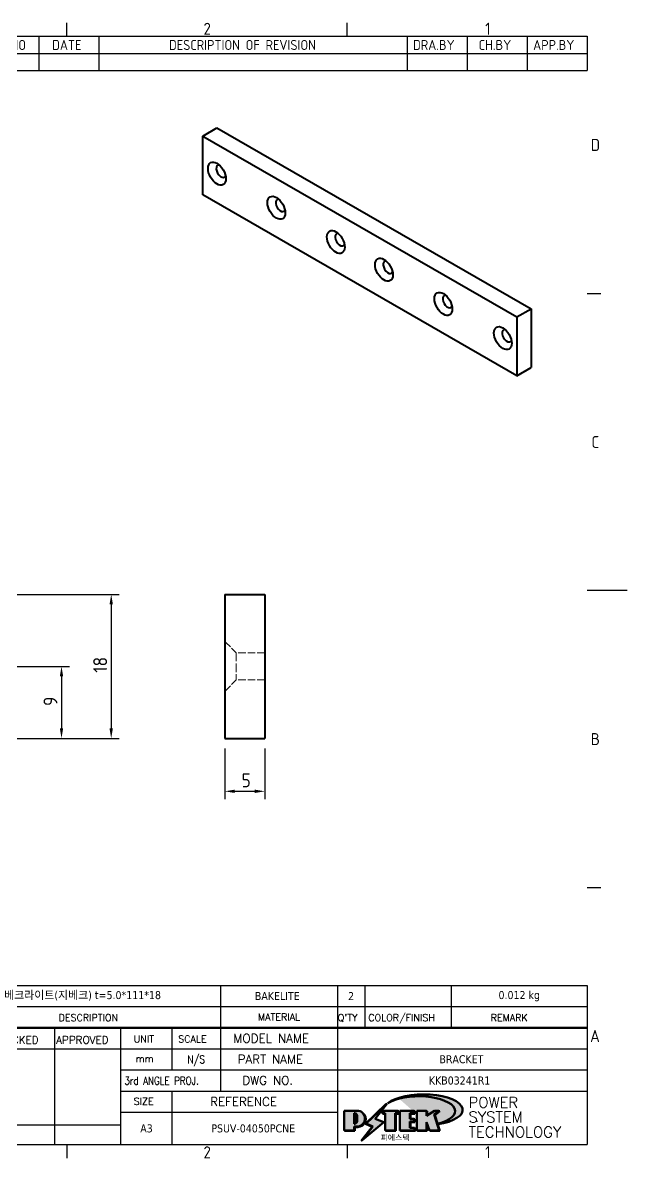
# Model space of a CAD drawing. Header units: millimetres. Extents: x 0 to 210, y 0 to 149.
# Drawn here: x 134.5 to 210, y 3.3 to 145.2 of the extents above; entities that cross this region are included whole.
import ezdxf
from ezdxf.enums import TextEntityAlignment as Align

# ---------------------------------------------------------------- set-up
doc = ezdxf.new("R2010")
doc.units = ezdxf.units.MM
doc.header["$LTSCALE"] = 0.5
doc.linetypes.add('DASHED', pattern=[0.2067, 0.1654, -0.0413])
doc.layers.get('0').update_dxf_attribs({"color": 3, "lineweight": 25})
for name, color, linetype, lineweight in [('가려진 것(ISO)', 2, 'DASHED', 18), ('가시적인 것(ISO)', 3, 'Continuous', 40), ('경계(ISO)', 7, 'Continuous', 25), ('기호(ISO)', 5, 'Continuous', 25), ('제목(ISO)', 5, 'Continuous', 50), ('치수(ISO)', 2, 'Continuous', 25), ('해치(ISO)', 7, 'Continuous', 18)]:
    doc.layers.add(name, color=color, linetype=linetype, lineweight=lineweight)
doc.styles.add('HAN_291', font='')
doc.styles.add('HAN_370', font='', dxfattribs={"width": 2})
doc.styles.add('ISO ProportionalPSTEK', font='isocp.shx')
doc.styles.add('RC_284', font='ROMANC.shx')
doc.styles.add('RC_287', font='ROMANC.shx')
doc.styles.add('RC_292', font='ROMANC.shx')
doc.styles.add('ROMANT_294', font='romant.shx')
doc.styles.add('문자 텍스트_PSTEK_POSCO', font='isocp.shx')
doc.styles.add('치수 텍스트_PSTEK_POSCO', font='isocp.shx')
doc.styles.add('텍스트 스타일198', font='tahoma.ttf')
doc.styles.add('텍스트 스타일333', font='ROMANC.shx', dxfattribs={"width": 0.800000011920929})
doc.styles.get('HAN_291').set_extended_font_data('GulimChe')
doc.styles.get('HAN_370').set_extended_font_data('GulimChe')
doc.dimstyles.new('치수_PSTEK_POSCO', dxfattribs={"dimscale": 0.5, "dimtxt": 3.5, "dimasz": 2.5, "dimexe": 2, "dimexo": 2.5, "dimgap": 1, "dimtad": 1, "dimrnd": 1e-08, "dimdsep": 46, "dimtxsty": '치수 텍스트_PSTEK_POSCO', "dimcen": 0.09, "dimdle": 10, "dimclrd": 7, "dimclre": 7, "dimclrt": 2, "dimadec": 1, "dimazin": 2, "dimtfac": 1, "dimtmove": 0, "dimatfit": 3, "dimfxl": 0, "dimtolj": 1, "dimlwd": -1, "dimlwe": -1, "dimarcsym": 0})

# ---------------------------------------------------------------- blocks, each defined once
blk = doc.blocks.new('경계 Default Border')
at = {"layer": '경계(ISO)'}
for p, q in [((280, 287.0000076293945), (280, 290.4000091552734)), ((350, 287.0000076293945), (350, 290.4000091552734)), ((410, 222.7499961853027), (413.4000015258789, 222.7499961853027)), ((410, 74.25000190734863), (413.4000015258789, 74.25000190734863)), ((280, 10), (280, 6.599999666213989)), ((350, 10), (350, 6.599999666213989))]:
    blk.add_line(p, q, dxfattribs=at)
at = {"layer": '경계(ISO)', "flags": 128}
blk.add_lwpolyline([(420, 148.5000038146973), (410, 148.5000038146973)], dxfattribs=at)
at = {"layer": '경계(ISO)', "color": 2, "char_height": 3.00000011920929, "attachment_point": 7, "style": '문자 텍스트_PSTEK_POSCO'}
for s, insert in [('2', (314.127739416884, 287.3713945155963)), ('1', (384.4860661041481, 287.4)), ('D', (410.878270202895, 258.3463944559917)), ('C', (411.0445395201643, 184.0963944559917)), ('B', (410.878270202895, 109.8463944559917)), ('A', (410.7144008173592, 35.61784856929444)), ('2', (314.127739416884, 6.57139439638704)), ('1', (384.4860661041481, 6.59999988079071))]:
    blk.add_mtext(s, dxfattribs=dict(at, insert=insert))
blk = doc.blocks.new('제목 블록 PSTEK')
h = blk.add_hatch(color=1)
edge = h.paths.add_edge_path(flags=0)
edge.add_line((314.2242174273352, 19.60711530335299), (314.2242174273352, 17.00126995915134))
edge.add_line((314.2242174273352, 17.00126995915134), (314.3485873187598, 17.00126995915134))
edge.add_arc((314.3485873187598, 17.6527312952023), 0.6514613360509371, 270, 360)
edge.add_line((315.0000486548106, 17.6527312952023), (315.0000486548106, 18.95565396730211))
edge.add_arc((314.3485873187598, 18.95565396730212), 0.6514613360508712, 0, 90)
edge.add_line((314.3485873187598, 19.60711530335299), (314.2242174273352, 19.60711530335299))
edge = h.paths.add_edge_path()
edge.add_arc((314.9847713324306, 18.28938669179658), 1.969189947606664, 269.9999999999959, 450)
edge.add_line((314.9847713324306, 20.25857663940318), (311.7664314776902, 20.25857663940324))
edge.add_line((311.7664314776902, 20.25857663940324), (311.7664314776902, 15.3430047401139))
edge.add_line((311.7664314776902, 15.3430047401139), (314.2242174273352, 15.3430047401139))
edge.add_line((314.2242174273352, 15.3430047401139), (314.2242174273352, 16.32019674418991))
edge.add_line((314.2242174273352, 16.32019674418991), (314.9847713324307, 16.32019674418991))
for color, points in [(252, [(317.2195697678507, 17.0593801673321), (322.0326348870767, 21.62682475217465), (322.2781991042243, 21.94392121864296), (317.0471853425802, 16.97985676345368), (318.7512090904202, 16.1899260703855), (316.0018030350395, 12.71868385740789), (316.3356552234328, 13.00206718743325), (318.9235935156908, 16.2694494742633)]), (5, [(321.6183518841322, 17.4193704504104), (319.5281351041078, 18.24969419629727), (322.4505835294948, 22.02344462252142), (317.2195697678507, 17.0593801673321), (318.9235935156908, 16.2694494742633), (316.1741874603099, 12.79820726128571)]), (1, [(324.4839107253602, 19.60711530335299), (325.2419748254881, 19.60711530335299), (325.2419748254881, 20.25857663940324), (321.2266040451076, 20.25857663940324), (321.2266040451076, 19.60711530335299), (321.9846681452406, 19.60711530335299), (321.9846681452406, 15.3430047401139), (324.4839107253602, 15.3430047401139)]), (252, [(324.6615819988275, 19.45905590879572), (325.4196460989604, 19.45905590879572), (325.4196460989604, 20.11051724484596), (325.2419748254881, 20.11051724484596), (325.2419748254881, 19.60711530335299), (324.4839107253602, 19.60711530335299), (324.4839107253602, 15.3430047401139), (322.1623394187076, 15.3430047401139), (322.1623394187076, 15.19494534555726), (324.6615819988275, 15.19494534555726)]), (1, [(329.2277337269622, 20.25857663940324), (325.65654113025, 20.25857663940324), (325.65654113025, 15.3430047401139), (329.3580259941756, 15.3430047401139), (329.3580259941756, 15.9944660761648), (328.1137701654877, 15.9944660761648), (328.1137701654877, 17.56360607323003), (329.2277337269622, 17.56360607323003), (329.2277337269622, 18.25543873810179), (328.1137701654877, 18.25543873810179), (328.1137701654877, 19.60711530335299), (329.2277337269622, 19.60711530335299)]), (252, [(328.2914414389548, 19.45905590879572), (329.4054050004294, 19.45905590879572), (329.4054050004294, 20.11051724484596), (329.2277337269622, 20.11051724484596), (329.2277337269622, 19.60711530335299), (328.1137701654877, 19.60711530335299), (328.1137701654877, 18.25543873810179), (328.2914414389548, 18.25543873810179)]), (1, [(332.3312149849806, 20.25857663940324), (329.8592894925411, 20.25857663940324), (329.8592894925411, 15.3430047401139), (332.3312149849806, 15.3430047401139), (332.3312149849806, 17.4318630164523), (333.0701931098801, 15.3430047401139), (335.4855464857051, 15.3430047401139), (334.2514536401189, 19.30614745124769), (335.4379594596742, 20.25857663940324), (334.3071782107978, 20.25857663940324), (332.3312149849806, 18.99741471888304)]), (252, [(332.5088862584528, 20.1105172448466), (332.3312149849806, 20.1105172448466), (332.3312149849806, 18.99741471888368), (332.5088862584528, 19.11081371413894)]), (252, [(335.6156307331414, 20.11051724484596), (335.2535118015555, 20.11051724484596), (334.2514536401189, 19.30614745124769), (335.4855464857051, 15.3430047401139), (333.1954852176545, 15.3430047401139), (333.2478643833523, 15.19494534555726), (335.6632177591723, 15.19494534555726), (334.4291249135862, 19.15808805669106)]), (252, [(321.9846681452406, 19.60711530335299), (321.4042753185749, 19.60711530335299), (321.4042753185749, 19.45905590879572), (321.9846681452406, 19.45905590879572)]), (252, [(328.2914414389548, 17.41554667867274), (329.4054050004294, 17.41554667867274), (329.4054050004294, 18.10737934354514), (329.2277337269622, 18.10737934354514), (329.2277337269622, 17.56360607323003), (328.1137701654877, 17.56360607323003), (328.1137701654877, 15.9944660761648), (328.2914414389548, 15.9944660761648)]), (252, [(332.5088862584528, 16.92964231796647), (332.3312149849806, 17.43186301645164), (332.3312149849806, 15.3430047401139), (330.0369607660135, 15.3430047401139), (330.0369607660135, 15.19494534555726), (332.5088862584528, 15.19494534555726)]), (252, [(329.5356972676428, 15.8464066816075), (329.3580259941756, 15.8464066816075), (329.3580259941756, 15.3430047401139), (325.8342124037171, 15.3430047401139), (325.8342124037171, 15.19494534555726), (329.5356972676428, 15.19494534555726)])]:
    blk.add_hatch(color=color).paths.add_polyline_path(points)
h = blk.add_hatch(color=252)
edge = h.paths.add_edge_path()
edge.add_arc((314.9847713324309, 18.28938669179657), 1.969189947606666, 270, 406.8278729790604)
edge.add_arc((315.1624426058984, 18.1413272972396), 1.969189947606962, -90, 53.560984836317004, ccw=False)
edge.add_line((315.1624426058984, 16.17213734963263), (314.4018887008024, 16.17213734963263))
edge.add_line((314.4018887008024, 16.17213734963263), (314.4018887008024, 15.19494534555726))
edge.add_line((314.4018887008024, 15.19494534555726), (311.9441027511573, 15.19494534555726))
edge.add_line((311.9441027511573, 15.19494534555726), (311.9441027511573, 15.3430047401139))
edge.add_line((311.9441027511573, 15.3430047401139), (314.2242174273352, 15.3430047401139))
edge.add_line((314.2242174273352, 15.3430047401139), (314.2242174273352, 16.32019674418991))
edge.add_line((314.2242174273352, 16.32019674418991), (314.9847713324309, 16.32019674418991))
h = blk.add_hatch(color=252)
edge = h.paths.add_edge_path()
edge.add_line((314.4018887008024, 19.45905590879572), (314.5262585922315, 19.45905590879572))
edge.add_arc((314.5262585922314, 18.80759457274939), 0.6514613360463194, 60.4189348879147, 90.00000000000318, ccw=False)
edge.add_arc((314.3485873187602, 18.95565396730057), 0.6514613360524251, 39.96992292766206, 90.00000000009999)
edge.add_line((314.3485873187591, 19.60711530335307), (314.2242174273352, 19.60711530335298))
edge.add_line((314.2242174273352, 19.60711530335299), (314.2242174273352, 17.00126995915134))
edge.add_line((314.2242174273352, 17.00126995915134), (314.3485873187591, 17.00126995915134))
edge.add_arc((314.3485873187568, 17.652731295233), 0.6514613360816299, 270.0000000002, 274.6930825552478)
edge.add_line((314.4018887008024, 17.0034541317032), (314.4018887008024, 19.45905590879572))
at = {"layer": '해치(ISO)'}
h = blk.add_hatch(color=140, dxfattribs=at)
edge = h.paths.add_edge_path()
edge.add_ellipse((330.3660919371412, 20.15576403068321), major_axis=(9.100907360794343, 0), ratio=0.4069904968023172, start_angle=301.3098473703837, end_angle=507.7436900681698)
edge.add_ellipse((331.5340919371412, 20.4634168429492), major_axis=(-9.82350664112931, 0), ratio=0.3942600559756514, start_angle=111.51207141178469, end_angle=334.47025347086895, ccw=False)
edge.add_line((335.1363447531188, 16.8601935978785), (335.0955236905705, 16.99119398620872))
at = {"color": 180}
for p, q in [((182.475792979055, 11.79100474011392), (182.4757929790549, 51.56524660363496)), ((182.4757929790549, 51.56524660363496), (372.4757929537551, 51.56524660363496)), ((189.2651435055721, 51.56524660363496), (189.2651435055722, 41.00524660363494)), ((215.2152739891528, 41.00524660363494), (215.2152739891528, 51.56524660363496)), ((280.8758854511282, 51.56524660363496), (280.8758854511282, 41.00524660363494)), ((310.0881549537552, 51.56524660363496), (310.0881549537553, 41.00524660363494)), ((316.9044520275131, 51.56524660363496), (316.9044520275127, 41.00524660363494)), ((338.4566026226726, 51.56524660363496), (338.4566026226727, 41.00524660363494)), ((372.4757929537551, 51.56524660363496), (372.4757929537551, 11.79100474011389)), ((182.475792979055, 46.2852466036349), (372.4757929537551, 46.28524660363492)), ((182.475792979055, 41.00524660363493), (206.451475290024, 41.00524660363493)), ((222.9401812389276, 11.79100474011392), (222.9401812389276, 41.00524660363494)), ((239.4288871878316, 11.79100474011392), (239.4288871878316, 41.00524660363494)), ((255.9175931367356, 11.79100474011392), (255.9175931367356, 41.00524660363494)), ((268.6918866058747, 41.00524660363494), (268.6918866058747, 30.44524660363498)), ((280.8758854511282, 41.00524660363494), (280.8758854511282, 25.16524660363502)), ((310.088154953755, 41.00524660363494), (310.088154953755, 11.79100474011392)), ((182.475792979055, 35.72524660363497), (206.451475290024, 35.72524660363497)), ((198.8621818849491, 12.02524660363491), (198.8621818849491, 35.72524660363497)), ((206.451475290024, 35.72524660363497), (372.4757929537551, 35.72524660363497)), ((182.475792979055, 31.77524660363492), (206.451475290024, 31.77524660363492)), ((255.917593136736, 30.44524660363498), (372.4757929537552, 30.44524660363501)), ((182.475792979055, 27.82524660363487), (206.451475290024, 27.82524660363487)), ((182.475792979055, 23.87524660363505), (206.451475290024, 23.87524660363505)), ((255.9175931367359, 25.16524660363502), (372.4757929537552, 25.165246603635)), ((268.6918866058744, 25.16524660363502), (268.6918866058744, 11.79100474011392)), ((182.475792979055, 19.92524660363478), (206.451475290024, 19.92524660363478)), ((255.9175931367359, 19.88524660363481), (310.0881549537553, 19.88524660363481)), ((182.475792979055, 15.97524660363496), (206.451475290024, 15.97524660363496)), ((206.451475290024, 16.74100474011396), (255.9175931367359, 16.74100474011396)), ((182.475792979055, 11.79100474011392), (372.4757929537551, 11.79100474011389))]:
    blk.add_line(p, q, dxfattribs=at)
at = {"color": 7, "lineweight": 50}
for p, q in [((206.4514752900237, 11.79100474011392), (206.4514752900237, 41.00524660363494)), ((206.451475290024, 41.00524660363494), (372.4757929537551, 41.00524660363496))]:
    blk.add_line(p, q, dxfattribs=at)
at = {"color": 7}
for p, q in [((311.7664314776902, 20.25900474011391), (311.7664314776902, 15.34300474011391)), ((314.9847713324309, 20.25857663940324), (311.7664314776902, 20.25857663940324)), ((314.9847713324309, 20.25857663940324), (311.7664314776902, 20.25857663940324)), ((311.7664314776902, 20.25857663940324), (311.7664314776902, 15.3430047401139)), ((322.2781991042243, 21.94392121864296), (317.0471853425802, 16.97985676345368)), ((322.4505835294948, 22.02344462252142), (317.2195697678507, 17.0593801673321)), ((317.2195697678507, 17.0593801673321), (322.0326348870767, 21.62682475217465)), ((319.5281351041078, 18.24969419629727), (322.4505835294948, 22.02344462252142)), ((325.2419748254881, 20.25857663940324), (321.2266040451076, 20.25857663940324)), ((321.2266040451076, 20.25857663940324), (321.2266040451076, 19.60711530335299)), ((325.2419748254881, 20.25857663940324), (321.2266040451076, 20.25857663940324)), ((321.2266040451076, 20.25857663940324), (321.2266040451076, 19.60711530335299)), ((322.0326348870767, 21.62682475217465), (322.2781991042243, 21.94392121864296)), ((325.2419748254881, 19.60711530335299), (325.2419748254881, 20.25857663940324)), ((325.2419748254881, 19.60711530335299), (325.2419748254881, 20.25857663940324)), ((325.4196460989604, 20.11051724484596), (325.2419748254881, 20.11051724484596)), ((325.2419748254881, 20.11051724484596), (325.2419748254881, 19.60711530335299)), ((325.4196460989604, 19.45905590879572), (325.4196460989604, 20.11051724484596)), ((329.2277337269622, 20.25857663940324), (325.65654113025, 20.25857663940324)), ((325.65654113025, 20.25857663940324), (325.65654113025, 15.3430047401139)), ((325.65654113025, 20.25857663940324), (325.65654113025, 15.3430047401139)), ((329.2277337269622, 20.25857663940324), (325.65654113025, 20.25857663940324)), ((329.2277337269622, 19.60711530335299), (329.2277337269622, 20.25857663940324)), ((329.2277337269622, 19.60711530335299), (329.2277337269622, 20.25857663940324)), ((329.4054050004294, 20.11051724484596), (329.2277337269622, 20.11051724484596)), ((329.2277337269622, 20.11051724484596), (329.2277337269622, 19.60711530335299)), ((329.4054050004294, 19.45905590879572), (329.4054050004294, 20.11051724484596)), ((332.3312149849806, 20.25857663940324), (329.8592894925411, 20.25857663940324)), ((329.8592894925411, 20.25857663940324), (329.8592894925411, 15.3430047401139)), ((329.8592894925411, 20.25857663940324), (329.8592894925411, 15.3430047401139)), ((332.3312149849806, 20.25857663940324), (329.8592894925411, 20.25857663940324)), ((334.3071782107978, 20.25857663940324), (332.3312149849806, 18.99741471888304)), ((332.3312149849806, 18.99741471888304), (332.3312149849806, 20.25857663940324)), ((334.3071782107978, 20.25857663940324), (332.3312149849806, 18.99741471888304)), ((332.3312149849806, 18.99741471888304), (332.3312149849806, 20.25857663940324)), ((332.5088862584528, 20.1105172448466), (332.3312149849806, 20.1105172448466)), ((332.3312149849806, 20.1105172448466), (332.3312149849806, 18.99741471888368)), ((332.5088862584528, 19.11081371413894), (332.5088862584528, 20.1105172448466)), ((334.2514536401189, 19.30614745124769), (335.4379594596742, 20.25857663940324)), ((334.2514536401189, 19.30614745124769), (335.4379594596742, 20.25857663940324)), ((335.2535118015555, 20.11051724484596), (334.2514536401189, 19.30614745124769)), ((335.4379594596742, 20.25857663940324), (334.3071782107978, 20.25857663940324)), ((335.4379594596742, 20.25857663940324), (334.3071782107978, 20.25857663940324)), ((334.4291249135862, 19.15808805669104), (335.6156307331414, 20.11051724484596)), ((335.6156307331414, 20.11051724484596), (335.2535118015555, 20.11051724484596)), ((314.2242174273352, 17.00126995915134), (314.2242174273352, 19.60711530335299)), ((314.2242174273352, 19.60711530335299), (314.3485873187591, 19.60711530335299)), ((314.3485873187591, 19.60711530335299), (314.2242174273352, 19.60711530335299)), ((314.2242174273352, 19.60711530335299), (314.2242174273352, 17.00126995915134)), ((314.2242174273352, 17.00126995915134), (314.2242174273352, 19.60711530335299)), ((314.2242174273352, 19.60711530335299), (314.3485873187591, 19.60711530335299)), ((314.4018887008024, 19.45905590879572), (314.5262585922314, 19.45905590879572)), ((314.4018887008024, 17.0034541317032), (314.4018887008024, 19.45905590879572)), ((315.0000486548106, 18.95565396730275), (315.0000486548106, 17.65273129520161)), ((315.0000486548106, 18.95565396730275), (315.0000486548106, 17.65273129520161)), ((316.1741874603099, 12.79820726128571), (321.6183518841322, 17.4193704504104)), ((318.9235935156908, 16.2694494742633), (317.2195697678507, 17.0593801673321)), ((317.2195697678507, 17.0593801673321), (318.9235935156908, 16.2694494742633)), ((321.6183518841322, 17.4193704504104), (319.5281351041078, 18.24969419629727)), ((321.2266040451076, 19.60711530335299), (321.9846681452406, 19.60711530335299)), ((321.2266040451076, 19.60711530335299), (321.9846681452406, 19.60711530335299)), ((321.4042753185749, 19.60711530335299), (321.4042753185749, 19.45905590879572)), ((321.9846681452406, 19.60711530335299), (321.4042753185749, 19.60711530335299)), ((321.4042753185749, 19.45905590879572), (321.9846681452406, 19.45905590879572)), ((321.9846681452406, 19.60711530335299), (321.9846681452406, 15.3430047401139)), ((321.9846681452406, 19.45905590879572), (321.9846681452406, 19.60711530335299)), ((321.9846681452406, 19.60711530335299), (321.9846681452406, 15.3430047401139)), ((324.4839107253602, 19.60711530335299), (325.2419748254881, 19.60711530335299)), ((324.4839107253602, 15.3430047401139), (324.4839107253602, 19.60711530335299)), ((325.2419748254881, 19.60711530335299), (324.4839107253602, 19.60711530335299)), ((324.4839107253602, 19.60711530335299), (324.4839107253602, 15.3430047401139)), ((324.4839107253602, 19.60711530335299), (325.2419748254881, 19.60711530335299)), ((324.4839107253602, 15.3430047401139), (324.4839107253602, 19.60711530335299)), ((324.6615819988275, 19.45905590879572), (325.4196460989604, 19.45905590879572)), ((324.6615819988275, 15.19494534555726), (324.6615819988275, 19.45905590879572)), ((328.1137701654877, 18.25543873810179), (328.1137701654877, 19.60711530335299)), ((328.1137701654877, 19.60711530335299), (329.2277337269622, 19.60711530335299)), ((329.2277337269622, 19.60711530335299), (328.1137701654877, 19.60711530335299)), ((328.1137701654877, 19.60711530335299), (328.1137701654877, 18.25543873810179)), ((328.1137701654877, 18.25543873810179), (328.1137701654877, 19.60711530335299)), ((328.1137701654877, 19.60711530335299), (329.2277337269622, 19.60711530335299)), ((329.2277337269622, 18.25543873810179), (328.1137701654877, 18.25543873810179)), ((328.1137701654877, 18.25543873810179), (328.2914414389548, 18.25543873810179)), ((329.2277337269622, 18.25543873810179), (328.1137701654877, 18.25543873810179)), ((328.1137701654877, 17.56360607323003), (329.2277337269622, 17.56360607323003)), ((328.1137701654877, 15.9944660761648), (328.1137701654877, 17.56360607323003)), ((329.2277337269622, 17.56360607323003), (328.1137701654877, 17.56360607323003)), ((328.1137701654877, 17.56360607323003), (328.1137701654877, 15.9944660761648)), ((328.1137701654877, 17.56360607323003), (329.2277337269622, 17.56360607323003)), ((328.1137701654877, 15.9944660761648), (328.1137701654877, 17.56360607323003)), ((328.2914414389548, 18.25543873810179), (328.2914414389548, 19.45905590879572)), ((328.2914414389548, 19.45905590879572), (329.4054050004294, 19.45905590879572)), ((328.2914414389548, 15.9944660761648), (328.2914414389548, 17.41554667867274)), ((328.2914414389548, 17.41554667867274), (329.4054050004294, 17.41554667867274)), ((329.2277337269622, 17.56360607323003), (329.2277337269622, 18.25543873810179)), ((329.2277337269622, 17.56360607323003), (329.2277337269622, 18.25543873810179)), ((329.4054050004294, 18.10737934354514), (329.2277337269622, 18.10737934354514)), ((329.2277337269622, 18.10737934354514), (329.2277337269622, 17.56360607323003)), ((329.4054050004294, 17.41554667867274), (329.4054050004294, 18.10737934354514)), ((332.3312149849806, 18.99741471888368), (332.5088862584528, 19.11081371413894)), ((332.3312149849806, 17.4318630164523), (333.0701931098801, 15.3430047401139)), ((332.3312149849806, 15.3430047401139), (332.3312149849806, 17.4318630164523)), ((332.5088862584528, 16.92964231796647), (332.3312149849806, 17.43186301645164)), ((332.3312149849806, 17.43186301645164), (332.3312149849806, 15.3430047401139)), ((332.3312149849806, 17.4318630164523), (333.0701931098801, 15.3430047401139)), ((332.3312149849806, 15.3430047401139), (332.3312149849806, 17.4318630164523)), ((335.4855464857051, 15.3430047401139), (334.2514536401189, 19.30614745124769)), ((334.2514536401189, 19.30614745124769), (335.4855464857051, 15.3430047401139)), ((335.4855464857051, 15.3430047401139), (334.2514536401189, 19.30614745124769)), ((335.6632177591723, 15.19494534555726), (334.4291249135862, 19.15808805669104)), ((345.0447381189468, 17.50375595811051), (344.9867755289346, 17.689895936919)), ((311.7664314776902, 15.3430047401139), (314.2242174273352, 15.3430047401139)), ((311.7664314776902, 15.3430047401139), (314.2242174273352, 15.3430047401139)), ((314.2242174273352, 15.3430047401139), (311.9441027511573, 15.3430047401139)), ((311.9441027511573, 15.3430047401139), (311.9441027511573, 15.19494534555726)), ((311.9441027511573, 15.19494534555726), (314.4018887008024, 15.19494534555726)), ((314.3485873187591, 17.00126995915134), (314.2242174273352, 17.00126995915134)), ((314.2242174273352, 17.00126995915134), (314.3485873187591, 17.00126995915134)), ((314.3485873187591, 17.00126995915134), (314.2242174273352, 17.00126995915134)), ((314.2242174273352, 16.32019674418991), (314.9847713324309, 16.32019674418991)), ((314.2242174273352, 15.3430047401139), (314.2242174273352, 16.32019674418991)), ((314.9847713324309, 16.32019674418991), (314.2242174273352, 16.32019674418991)), ((314.2242174273352, 16.32019674418991), (314.2242174273352, 15.3430047401139)), ((314.2242174273352, 16.32019674418991), (314.9847713324309, 16.32019674418991)), ((314.2242174273352, 15.3430047401139), (314.2242174273352, 16.32019674418991)), ((314.4018887008024, 16.17213734963263), (315.162442605898, 16.17213734963263)), ((314.4018887008024, 15.19494534555726), (314.4018887008024, 16.17213734963263)), ((318.7512090904202, 16.1899260703855), (316.0018030350395, 12.71868385740789)), ((318.9235935156908, 16.2694494742633), (316.1741874603099, 12.79820726128571)), ((316.3356552234328, 13.00206718743325), (318.9235935156908, 16.2694494742633)), ((317.0471853425802, 16.97985676345368), (318.7512090904202, 16.1899260703855)), ((321.9846681452406, 15.3430047401139), (324.4839107253602, 15.3430047401139)), ((321.9846681452406, 15.3430047401139), (324.4839107253602, 15.3430047401139)), ((324.4839107253602, 15.3430047401139), (322.1623394187076, 15.3430047401139)), ((322.1623394187076, 15.3430047401139), (322.1623394187076, 15.19494534555726)), ((322.1623394187076, 15.19494534555726), (324.6615819988275, 15.19494534555726)), ((325.65654113025, 15.3430047401139), (329.3580259941756, 15.3430047401139)), ((325.65654113025, 15.3430047401139), (329.3580259941756, 15.3430047401139)), ((329.3580259941756, 15.3430047401139), (325.8342124037171, 15.3430047401139)), ((325.8342124037171, 15.3430047401139), (325.8342124037171, 15.19494534555726)), ((325.8342124037171, 15.19494534555726), (329.5356972676428, 15.19494534555726)), ((329.3580259941756, 15.9944660761648), (328.1137701654877, 15.9944660761648)), ((328.1137701654877, 15.9944660761648), (328.2914414389548, 15.9944660761648)), ((329.3580259941756, 15.9944660761648), (328.1137701654877, 15.9944660761648)), ((329.3580259941756, 15.3430047401139), (329.3580259941756, 15.9944660761648)), ((329.3580259941756, 15.3430047401139), (329.3580259941756, 15.9944660761648)), ((329.5356972676428, 15.8464066816075), (329.3580259941756, 15.8464066816075)), ((329.3580259941756, 15.8464066816075), (329.3580259941756, 15.3430047401139)), ((329.5356972676428, 15.19494534555726), (329.5356972676428, 15.8464066816075)), ((329.8592894925411, 15.3430047401139), (332.3312149849806, 15.3430047401139)), ((329.8592894925411, 15.3430047401139), (332.3312149849806, 15.3430047401139)), ((332.3312149849806, 15.3430047401139), (330.0369607660135, 15.3430047401139)), ((330.0369607660135, 15.3430047401139), (330.0369607660135, 15.19494534555726)), ((330.0369607660135, 15.19494534555726), (332.5088862584528, 15.19494534555726)), ((332.5088862584528, 15.19494534555726), (332.5088862584528, 16.92964231796647)), ((333.0701931098801, 15.3430047401139), (335.4855464857051, 15.3430047401139)), ((333.0701931098801, 15.3430047401139), (335.4855464857051, 15.3430047401139)), ((335.4855464857051, 15.3430047401139), (333.1954852176545, 15.3430047401139)), ((333.1954852176545, 15.3430047401139), (333.2478643833523, 15.19494534555726)), ((333.2478643833523, 15.19494534555726), (335.6632177591723, 15.19494534555726)), ((316.0018030350395, 12.71868385740789), (316.3356552234328, 13.00206718743325))]:
    blk.add_line(p, q, dxfattribs=at)
at = {"color": 1}
for p, q in [((314.9847713324309, 20.25857663940324), (311.7664314776902, 20.25857663940324)), ((311.7664314776902, 20.25857663940324), (311.7664314776902, 15.3430047401139)), ((325.2419748254881, 20.25857663940324), (321.2266040451076, 20.25857663940324)), ((321.2266040451076, 20.25857663940324), (321.2266040451076, 19.60711530335299)), ((325.2419748254881, 19.60711530335299), (325.2419748254881, 20.25857663940324)), ((329.2277337269622, 20.25857663940324), (325.65654113025, 20.25857663940324)), ((325.65654113025, 20.25857663940324), (325.65654113025, 15.3430047401139)), ((329.2277337269622, 19.60711530335299), (329.2277337269622, 20.25857663940324)), ((332.3312149849806, 20.25857663940324), (329.8592894925411, 20.25857663940324)), ((329.8592894925411, 20.25857663940324), (329.8592894925411, 15.3430047401139)), ((334.3071782107978, 20.25857663940324), (332.3312149849806, 18.99741471888304)), ((332.3312149849806, 18.99741471888304), (332.3312149849806, 20.25857663940324)), ((334.2514536401189, 19.30614745124769), (335.4379594596742, 20.25857663940324)), ((335.4379594596742, 20.25857663940324), (334.3071782107978, 20.25857663940324)), ((314.2242174273352, 17.00126995915134), (314.2242174273352, 19.60711530335299)), ((314.2242174273352, 19.60711530335299), (314.3485873187591, 19.60711530335299)), ((315.0000486548106, 18.95565396730275), (315.0000486548106, 17.65273129520161)), ((321.2266040451076, 19.60711530335299), (321.9846681452406, 19.60711530335299)), ((321.9846681452406, 19.60711530335299), (321.9846681452406, 15.3430047401139)), ((324.4839107253602, 19.60711530335299), (325.2419748254881, 19.60711530335299)), ((324.4839107253602, 15.3430047401139), (324.4839107253602, 19.60711530335299)), ((328.1137701654877, 18.25543873810179), (328.1137701654877, 19.60711530335299)), ((328.1137701654877, 19.60711530335299), (329.2277337269622, 19.60711530335299)), ((329.2277337269622, 18.25543873810179), (328.1137701654877, 18.25543873810179)), ((328.1137701654877, 17.56360607323003), (329.2277337269622, 17.56360607323003)), ((328.1137701654877, 15.9944660761648), (328.1137701654877, 17.56360607323003)), ((329.2277337269622, 17.56360607323003), (329.2277337269622, 18.25543873810179)), ((332.3312149849806, 17.4318630164523), (333.0701931098801, 15.3430047401139)), ((332.3312149849806, 15.3430047401139), (332.3312149849806, 17.4318630164523)), ((335.4855464857051, 15.3430047401139), (334.2514536401189, 19.30614745124769)), ((311.7664314776902, 15.3430047401139), (314.2242174273352, 15.3430047401139)), ((314.3485873187591, 17.00126995915134), (314.2242174273352, 17.00126995915134)), ((314.2242174273352, 16.32019674418991), (314.9847713324309, 16.32019674418991)), ((314.2242174273352, 15.3430047401139), (314.2242174273352, 16.32019674418991)), ((321.9846681452406, 15.3430047401139), (324.4839107253602, 15.3430047401139)), ((325.65654113025, 15.3430047401139), (329.3580259941756, 15.3430047401139)), ((329.3580259941756, 15.9944660761648), (328.1137701654877, 15.9944660761648)), ((329.3580259941756, 15.3430047401139), (329.3580259941756, 15.9944660761648)), ((329.8592894925411, 15.3430047401139), (332.3312149849806, 15.3430047401139)), ((333.0701931098801, 15.3430047401139), (335.4855464857051, 15.3430047401139))]:
    blk.add_line(p, q, dxfattribs=at)
at = {"color": 5}
for p, q in [((322.4505835294948, 22.02344462252142), (317.2195697678507, 17.0593801673321)), ((319.5281351041078, 18.24969419629727), (322.4505835294948, 22.02344462252142)), ((316.1741874603099, 12.79820726128571), (321.6183518841322, 17.4193704504104)), ((317.2195697678507, 17.0593801673321), (318.9235935156908, 16.2694494742633)), ((321.6183518841322, 17.4193704504104), (319.5281351041078, 18.24969419629727)), ((318.9235935156908, 16.2694494742633), (316.1741874603099, 12.79820726128571))]:
    blk.add_line(p, q, dxfattribs=at)
at = {"color": 7}
for centre, radius, start, end in [((314.9847713324309, 18.28938669179658), 1.969189947606665, 270, 90), ((314.9847713324309, 18.28938669179658), 1.969189947606665, 270, 90), ((314.3485873187598, 18.95565396730211), 0.6514613360508712, 0, 90), ((314.3485873187602, 18.95565396730057), 0.6514613360524251, 39.96992292766117, 90), ((314.3485873187598, 18.95565396730212), 0.6514613360508712, 0, 90), ((314.3485873187597, 17.65273129520228), 0.6514613360509381, 270, 0), ((314.3485873187598, 17.6527312952023), 0.6514613360509381, 270, 0), ((314.5262585922314, 18.80759457274939), 0.6514613360463193, 60.41893488791137, 90), ((314.9847713324307, 18.2893866917965), 1.969189947606594, 270, 46.82787297909833), ((315.1624426058984, 18.1413272972396), 1.969189947606961, 270, 53.56098483636067), ((314.3485873187568, 17.652731295233), 0.6514613360816299, 270, 274.6930825552478)]:
    blk.add_arc(centre, radius, start, end, dxfattribs=at)
at = {"color": 1}
for centre, radius, start, end in [((314.9847713324309, 18.28938669179657), 1.969189947606665, 270, 90), ((314.3485873187598, 18.95565396730211), 0.6514613360508712, 0, 90), ((314.3485873187598, 17.6527312952023), 0.6514613360509381, 270, 0)]:
    blk.add_arc(centre, radius, start, end, dxfattribs=at)
at = {"layer": '제목(ISO)', "lineweight": 18}
blk.add_line((182.475792979055, 35.72500474011393), (182.475792979055, 11.79100474011392), dxfattribs=at)
at = {"layer": '제목(ISO)'}
for p, q in [((314.9847713324306, 20.25857663940324), (311.7664314776902, 20.25857663940324)), ((311.7664314776902, 20.25857663940324), (311.7664314776902, 15.3430047401139)), ((322.2781991042243, 21.94392121864296), (317.0471853425802, 16.97985676345368)), ((322.4505835294948, 22.02344462252142), (317.2195697678507, 17.0593801673321)), ((317.2195697678507, 17.0593801673321), (322.0326348870767, 21.62682475217465)), ((319.5281351041078, 18.24969419629727), (322.4505835294948, 22.02344462252142)), ((325.2419748254881, 20.25857663940324), (321.2266040451076, 20.25857663940324)), ((321.2266040451076, 20.25857663940324), (321.2266040451076, 19.60711530335299)), ((322.0326348870767, 21.62682475217465), (322.2781991042243, 21.94392121864296)), ((325.2419748254881, 19.60711530335299), (325.2419748254881, 20.25857663940324)), ((325.4196460989604, 20.11051724484596), (325.2419748254881, 20.11051724484596)), ((325.2419748254881, 20.11051724484596), (325.2419748254881, 19.60711530335299)), ((325.4196460989604, 19.45905590879572), (325.4196460989604, 20.11051724484596)), ((329.2277337269622, 20.25857663940324), (325.65654113025, 20.25857663940324)), ((325.65654113025, 20.25857663940324), (325.65654113025, 15.3430047401139)), ((329.2277337269622, 19.60711530335299), (329.2277337269622, 20.25857663940324)), ((329.4054050004294, 20.11051724484596), (329.2277337269622, 20.11051724484596)), ((329.2277337269622, 20.11051724484596), (329.2277337269622, 19.60711530335299)), ((329.4054050004294, 19.45905590879572), (329.4054050004294, 20.11051724484596)), ((332.3312149849806, 20.25857663940324), (329.8592894925411, 20.25857663940324)), ((329.8592894925411, 20.25857663940324), (329.8592894925411, 15.3430047401139)), ((334.3071782107978, 20.25857663940324), (332.3312149849806, 18.99741471888304)), ((332.3312149849806, 18.99741471888304), (332.3312149849806, 20.25857663940324)), ((332.5088862584528, 20.1105172448466), (332.3312149849806, 20.1105172448466)), ((332.3312149849806, 20.1105172448466), (332.3312149849806, 18.99741471888368)), ((332.5088862584528, 19.11081371413894), (332.5088862584528, 20.1105172448466)), ((334.2514536401189, 19.30614745124769), (335.4379594596742, 20.25857663940324)), ((335.2535118015555, 20.11051724484596), (334.2514536401189, 19.30614745124769)), ((335.4379594596742, 20.25857663940324), (334.3071782107978, 20.25857663940324)), ((334.4291249135862, 19.15808805669106), (335.6156307331414, 20.11051724484596)), ((335.6156307331414, 20.11051724484596), (335.2535118015555, 20.11051724484596)), ((314.2242174273352, 17.00126995915134), (314.2242174273352, 19.60711530335299)), ((314.2242174273352, 19.60711530335299), (314.3485873187598, 19.60711530335299)), ((314.3485873187591, 19.60711530335299), (314.2242174273352, 19.60711530335299)), ((314.2242174273352, 19.60711530335299), (314.2242174273352, 17.00126995915134)), ((314.4018887008024, 19.45905590879572), (314.5262585922314, 19.45905590879572)), ((314.4018887008024, 17.0034541317032), (314.4018887008024, 19.45905590879572)), ((315.0000486548106, 18.95565396730211), (315.0000486548106, 17.6527312952023)), ((316.1741874603099, 12.79820726128571), (321.6183518841322, 17.4193704504104)), ((317.2195697678507, 17.0593801673321), (318.9235935156908, 16.2694494742633)), ((318.9235935156908, 16.2694494742633), (317.2195697678507, 17.0593801673321)), ((321.6183518841322, 17.4193704504104), (319.5281351041078, 18.24969419629727)), ((321.2266040451076, 19.60711530335299), (321.9846681452406, 19.60711530335299)), ((321.9846681452406, 19.60711530335299), (321.4042753185749, 19.60711530335299)), ((321.4042753185749, 19.60711530335299), (321.4042753185749, 19.45905590879572)), ((321.4042753185749, 19.45905590879572), (321.9846681452406, 19.45905590879572)), ((321.9846681452406, 19.60711530335299), (321.9846681452406, 15.3430047401139)), ((321.9846681452406, 19.45905590879572), (321.9846681452406, 19.60711530335299)), ((324.4839107253602, 19.60711530335299), (325.2419748254881, 19.60711530335299)), ((324.4839107253602, 15.3430047401139), (324.4839107253602, 19.60711530335299)), ((325.2419748254881, 19.60711530335299), (324.4839107253602, 19.60711530335299)), ((324.4839107253602, 19.60711530335299), (324.4839107253602, 15.3430047401139)), ((324.6615819988275, 19.45905590879572), (325.4196460989604, 19.45905590879572)), ((324.6615819988275, 15.19494534555726), (324.6615819988275, 19.45905590879572)), ((328.1137701654877, 18.25543873810179), (328.1137701654877, 19.60711530335299)), ((328.1137701654877, 19.60711530335299), (329.2277337269622, 19.60711530335299)), ((329.2277337269622, 19.60711530335299), (328.1137701654877, 19.60711530335299)), ((328.1137701654877, 19.60711530335299), (328.1137701654877, 18.25543873810179)), ((329.2277337269622, 18.25543873810179), (328.1137701654877, 18.25543873810179)), ((328.1137701654877, 18.25543873810179), (328.2914414389548, 18.25543873810179)), ((328.1137701654877, 15.9944660761648), (328.1137701654877, 17.56360607323003)), ((328.1137701654877, 17.56360607323003), (329.2277337269622, 17.56360607323003)), ((329.2277337269622, 17.56360607323003), (328.1137701654877, 17.56360607323003)), ((328.1137701654877, 17.56360607323003), (328.1137701654877, 15.9944660761648)), ((328.2914414389548, 19.45905590879572), (329.4054050004294, 19.45905590879572)), ((328.2914414389548, 18.25543873810179), (328.2914414389548, 19.45905590879572)), ((328.2914414389548, 17.41554667867274), (329.4054050004294, 17.41554667867274)), ((328.2914414389548, 15.9944660761648), (328.2914414389548, 17.41554667867274)), ((329.2277337269622, 17.56360607323003), (329.2277337269622, 18.25543873810179)), ((329.4054050004294, 18.10737934354514), (329.2277337269622, 18.10737934354514)), ((329.2277337269622, 18.10737934354514), (329.2277337269622, 17.56360607323003)), ((329.4054050004294, 17.41554667867274), (329.4054050004294, 18.10737934354514)), ((332.3312149849806, 18.99741471888368), (332.5088862584528, 19.11081371413894)), ((332.3312149849806, 15.3430047401139), (332.3312149849806, 17.4318630164523)), ((332.3312149849806, 17.4318630164523), (333.0701931098801, 15.3430047401139)), ((332.5088862584528, 16.92964231796647), (332.3312149849806, 17.43186301645164)), ((332.3312149849806, 17.43186301645164), (332.3312149849806, 15.3430047401139)), ((335.4855464857051, 15.3430047401139), (334.2514536401189, 19.30614745124769)), ((334.2514536401189, 19.30614745124769), (335.4855464857051, 15.3430047401139)), ((335.6632177591723, 15.19494534555726), (334.4291249135862, 19.15808805669106)), ((311.7664314776902, 15.3430047401139), (314.2242174273352, 15.3430047401139)), ((314.2242174273352, 15.3430047401139), (311.9441027511573, 15.3430047401139)), ((311.9441027511573, 15.3430047401139), (311.9441027511573, 15.19494534555726)), ((311.9441027511573, 15.19494534555726), (314.4018887008024, 15.19494534555726)), ((314.3485873187598, 17.00126995915134), (314.2242174273352, 17.00126995915134)), ((314.2242174273352, 17.00126995915134), (314.3485873187591, 17.00126995915134)), ((314.2242174273352, 15.3430047401139), (314.2242174273352, 16.32019674418991)), ((314.2242174273352, 16.32019674418991), (314.9847713324307, 16.32019674418991)), ((314.9847713324309, 16.32019674418991), (314.2242174273352, 16.32019674418991)), ((314.2242174273352, 16.32019674418991), (314.2242174273352, 15.3430047401139)), ((314.4018887008024, 15.19494534555726), (314.4018887008024, 16.17213734963263)), ((314.4018887008024, 16.17213734963263), (315.1624426058984, 16.17213734963263)), ((318.7512090904202, 16.1899260703855), (316.0018030350395, 12.71868385740789)), ((318.9235935156908, 16.2694494742633), (316.1741874603099, 12.79820726128571)), ((316.3356552234328, 13.00206718743325), (318.9235935156908, 16.2694494742633)), ((317.0471853425802, 16.97985676345368), (318.7512090904202, 16.1899260703855)), ((321.9846681452406, 15.3430047401139), (324.4839107253602, 15.3430047401139)), ((324.4839107253602, 15.3430047401139), (322.1623394187076, 15.3430047401139)), ((322.1623394187076, 15.3430047401139), (322.1623394187076, 15.19494534555726)), ((322.1623394187076, 15.19494534555726), (324.6615819988275, 15.19494534555726)), ((325.65654113025, 15.3430047401139), (329.3580259941756, 15.3430047401139)), ((329.3580259941756, 15.3430047401139), (325.8342124037171, 15.3430047401139)), ((325.8342124037171, 15.3430047401139), (325.8342124037171, 15.19494534555726)), ((325.8342124037171, 15.19494534555726), (329.5356972676428, 15.19494534555726)), ((329.3580259941756, 15.9944660761648), (328.1137701654877, 15.9944660761648)), ((328.1137701654877, 15.9944660761648), (328.2914414389548, 15.9944660761648)), ((329.3580259941756, 15.3430047401139), (329.3580259941756, 15.9944660761648)), ((329.5356972676428, 15.8464066816075), (329.3580259941756, 15.8464066816075)), ((329.3580259941756, 15.8464066816075), (329.3580259941756, 15.3430047401139)), ((329.5356972676428, 15.19494534555726), (329.5356972676428, 15.8464066816075)), ((329.8592894925411, 15.3430047401139), (332.3312149849806, 15.3430047401139)), ((332.3312149849806, 15.3430047401139), (330.0369607660135, 15.3430047401139)), ((330.0369607660135, 15.3430047401139), (330.0369607660135, 15.19494534555726)), ((330.0369607660135, 15.19494534555726), (332.5088862584528, 15.19494534555726)), ((332.5088862584528, 15.19494534555726), (332.5088862584528, 16.92964231796647)), ((333.0701931098801, 15.3430047401139), (335.4855464857051, 15.3430047401139)), ((335.4855464857051, 15.3430047401139), (333.1954852176545, 15.3430047401139)), ((333.1954852176545, 15.3430047401139), (333.2478643833523, 15.19494534555726)), ((333.2478643833523, 15.19494534555726), (335.6632177591723, 15.19494534555726)), ((316.0018030350395, 12.71868385740789), (316.3356552234328, 13.00206718743325))]:
    blk.add_line(p, q, dxfattribs=at)
at = {"layer": '제목(ISO)', "color": 4}
blk.add_line((335.1363447531188, 16.8601935978785), (335.0955236905705, 16.99119398620872), dxfattribs=at)
at = {"layer": '제목(ISO)'}
for centre, radius, start, end in [((314.9847713324306, 18.28938669179658), 1.969189947606664, 46.82787297909431, 90), ((314.3485873187598, 18.95565396730212), 0.6514613360508712, 0, 90), ((314.3485873187602, 18.95565396730057), 0.6514613360524251, 39.96992292766117, 90), ((314.3485873187598, 17.6527312952023), 0.6514613360509371, 270, 0), ((314.5262585922314, 18.80759457274939), 0.6514613360463193, 60.41893488791137, 90), ((314.9847713324307, 18.2893866917965), 1.969189947606594, 270, 46.82787297909833), ((314.9847713324309, 18.28938669179657), 1.969189947606666, 270, 46.8278729790603), ((315.1624426058984, 18.1413272972396), 1.969189947606962, 270, 53.56098483631701), ((314.3485873187568, 17.652731295233), 0.6514613360816299, 270, 274.6930825552478)]:
    blk.add_arc(centre, radius, start, end, dxfattribs=at)
at = {"layer": '제목(ISO)', "color": 4}
for centre, major_axis, ratio, start_param, end_param in [((331.5340919371412, 20.4634168429492), (9.82350664112931, 0), 0.3942600559756514, 5.087845455444478, 8.97919982663645), ((330.3660919371412, 20.15576403068321), (9.100907360794343, 0), 0.4069904968023172, 5.258848905294775, 8.861799147915196)]:
    blk.add_ellipse(centre, major_axis=major_axis, ratio=ratio, start_param=start_param, end_param=end_param, dxfattribs=at)
at = {"color": 2}
for s, height, style, p in [('NO', 1.742399930953979, 'RC_284', (184.135398793432, 42.62317362549192)), ('PART NO', 1.742399930953979, 'RC_284', (195.3359407378685, 42.62317362549192)), ('DESCRIPTION', 1.742399930953979, 'RC_284', (240.4025565652523, 42.62317362549192)), ("Q'TY", 1.742399930953979, 'RC_284', (310.1440786515383, 42.62317362549192)), ('COLOR/FINISH', 1.742399930953979, 'RC_284', (317.7725341324144, 42.62317362549192)), ('REMARK', 1.742399930953979, 'RC_284', (348.346649953877, 42.62317362549192)), (' TOLERANCE', 1.899999976158142, 'RC_287', (184.0872874387979, 37.00893196870329)), ('DRAWN', 1.899999976158142, 'RC_287', (208.9766620976279, 37.00893196870329)), ('CHECKED', 1.899999976158142, 'RC_287', (223.6856844514997, 37.00893196870329)), ('APPROVED', 1.899999976158142, 'RC_287', (239.7795453577791, 37.00893196870329)), ('UNIT', 1.742399930953979, 'RC_284', (259.1652673287452, 37.34317362549218)), ('SCALE', 1.742399930953979, 'RC_284', (270.2934779252897, 37.34317362549218)), ('MODEL NAME', 2.178000062704086, 'RC_292', (284.096330289083, 37.25462520371384)), ('    ~ 6', 2.000000029802322, 'HAN_291', (183.7721304966814, 32.8176515608431)), ('0.08', 2.000000029802322, 'HAN_291', (200.5467345600617, 33.09873600004101)), ('PART NAME', 2.178000062704086, 'RC_292', (285.1416959765849, 32.03045329421792)), ('mm', 1.742399930953979, 'RC_284', (259.6505418159997, 32.3543089683787)), ('  7 ~ 30', 2.000000029802322, 'HAN_291', (183.7721304966814, 28.70538114822415)), ('0.1', 2.000000029802322, 'HAN_291', (200.5467345600617, 28.98646558742206)), (' DWG NO.', 2.178000062704086, 'RC_292', (284.8124284083233, 26.75045329421772)), (' 31 ~ 120', 2.000000029802322, 'HAN_291', (183.7721304966814, 24.82628181916237)), ('0.2', 2.000000029802322, 'HAN_291', (200.5467345600617, 25.10736625836028)), ('121 ~ 300', 2.000000029802322, 'HAN_291', (183.7721304966814, 21.21401206133254)), ('0.4', 2.000000029802322, 'HAN_291', (200.5467345600617, 20.99509650053045)), ('SIZE', 1.742399930953979, 'RC_284', (259.1652673287452, 21.69497768947366)), ('REFERENCE', 2.178000062704086, 'RC_292', (278.2741065029841, 21.43214925458022)), ('301 ~ 600', 2.000000029802322, 'HAN_291', (183.7721304966814, 16.83491273227077)), ('0.6', 2.000000029802322, 'HAN_291', (200.5467345600617, 17.11599717146868)), ('601 ~ 1200', 2.000000029802322, 'HAN_291', (183.6802025156883, 12.84759660881125)), ('0.8', 2.000000029802322, 'HAN_291', (200.6097246063884, 13.05732192299702))]:
    blk.add_text(s, height=height, dxfattribs=dict(at, style=style)).set_placement(p)
at = {"color": 2, "style": 'RC_284'}
blk.add_text('MATERIAL', height=1.742399930953979, dxfattribs=at).set_placement((295.4820202024417, 43.64524660363492), align=Align.MIDDLE_CENTER)
at = {"color": 7, "style": '텍스트 스타일333', "width": 0.7999999523162842}
blk.add_text('N/S', height=2.000000029802322, dxfattribs=at).set_placement((274.7838860285014, 33.08524660363496), align=Align.MIDDLE_CENTER)
at = {"color": 2, "style": '텍스트 스타일333', "width": 0.7999999523162842}
blk.add_text('3rd ANGLE PROJ.', height=2.000000029802322, dxfattribs=at).set_placement((256.8430306642954, 26.76148381654429))
at = {"color": 7, "style": 'ROMANT_294'}
for s, p in [('POWER', (342.82727231297, 20.97115304607566)), ('SYSTEM', (342.82727231297, 17.3284636719184)), ('TECHNOLOGY', (342.82727231297, 13.57194088644453))]:
    blk.add_text(s, height=2.700000107288361, dxfattribs=at).set_placement(p)
at = {"color": 7, "insert": (320.8519732224835, 14.21236326823155), "char_height": 1.400000005960464, "attachment_point": 1, "line_spacing_factor": 0.3319999873638153, "style": 'HAN_370'}
blk.add_mtext('\\fHY견고딕|b0|i0;\\H1.4000;피에스텍', dxfattribs=at)
at = {"layer": '제목(ISO)', "color": 7, "style": '텍스트 스타일198'}
for tag, p in [('부품_번호_001', (194.2416822344335, 47.68004260673702)), ('설명_001', (226.7980515704515, 48.15254984750509)), ('재질_001', (289.4376951010576, 47.92524658873383)), ("3._Q'TY_001", (312.7327037528258, 47.90442725317898)), ('질량\\P3;_001', (350.3046145979153, 48.1643332325385)), ('제목_001', (335.5349605824892, 32.12134217035067)), ('부품_번호_001', (332.9009224876654, 26.8052465951949)), ('설계자_001', (210.6823963971569, 25.23312566343435)), ('시트_크기_001', (260.807090429518, 14.83812566343425)), ('프로젝트_001', (278.5585901981346, 14.83879725511219)), ('작성_날짜_001', (207.688440696938, 13.26600473167383))]:
    blk.add_attdef(tag, p, '', height=2.000000029802322, dxfattribs=at)
for tag, p in [('4._COLOR', (327.6805273250926, 48.92524660363493)), ('1._MODEL_NAME', (341.233897335037, 38.36524660363497)), ('점검자', (231.1845342133799, 26.23312567187446)), ('엔지니어링_승인자', (247.673240162284, 26.23312567187446)), ('점검_날짜', (231.1845342133799, 14.26600474011394)), ('엔지니어링_승인_날짜', (247.6732401622839, 14.26600474011394))]:
    blk.add_attdef(tag, text='', height=2.000000029802322, dxfattribs=at).set_placement(p, align=Align.MIDDLE_CENTER)
blk = doc.blocks.new('리비전 내역')
at = {"layer": '기호(ISO)'}
for p, q in [((258, 287.0000076293945), (410, 287.0000076293945)), ((258, 287.0000076293945), (258, 282.7200076293945)), ((273, 287.0000076293945), (273, 282.7200076293945)), ((288, 287.0000076293945), (288, 282.7200076293945)), ((365, 287.0000076293945), (365, 282.7200076293945)), ((380, 287.0000076293945), (380, 282.7200076293945)), ((395, 287.0000076293945), (395, 282.7200076293945)), ((410, 287.0000076293945), (410, 282.7200076293945)), ((258, 282.7200076293945), (410, 282.7200076293945)), ((258, 282.7200076293945), (258, 278.4400076293945)), ((273, 282.7200076293945), (273, 278.4400076293945)), ((288, 282.7200076293945), (288, 278.4400076293945)), ((365, 282.7200076293945), (365, 278.4400076293945)), ((380, 282.7200076293945), (380, 278.4400076293945)), ((395, 282.7200076293945), (395, 278.4400076293945)), ((410, 282.7200076293945), (410, 278.4400076293945)), ((258, 278.4400076293945), (410, 278.4400076293945))]:
    blk.add_line(p, q, dxfattribs=at)
at = {"layer": '기호(ISO)', "color": 2, "char_height": 2.5, "attachment_point": 7, "style": 'ISO ProportionalPSTEK'}
for s, insert in [('REV.NO', (259.7871163682308, 283.5831900503393)), ('DATE', (276.3142317728366, 283.5831900503393)), ('DESCRIPTION OF REVISION', (305.5070204333629, 283.5831900503393)), ('DRA.BY', (366.4757339553204, 283.5831900503393)), ('CH.BY', (382.8642915086117, 283.5831900503393)), ('APP.BY', (396.4777339604404, 283.5831900503393))]:
    blk.add_mtext(s, dxfattribs=dict(at, insert=insert))
blk = doc.blocks.new('*D31')
at = {"layer": 'Defpoints', "color": 0}
for p in [(132.3824715318928, 73.75922587894964), (132.3824715318928, 55.75922587894964), (145.5353643846214, 55.75922587894964)]:
    blk.add_point(p, dxfattribs=at)
at = {"layer": '치수(ISO)', "color": 7}
for p, q in [((133.6324715318928, 73.75922587894964), (146.5353643846215, 73.75922587894964)), ((145.5353643846215, 72.50922587894964), (145.5353643846214, 57.00922587894964)), ((133.6324715318928, 55.75922587894964), (146.5353643846214, 55.75922587894964))]:
    blk.add_line(p, q, dxfattribs=at)
for points in [[(145.3270310512881, 72.50922587894964), (145.7436977179548, 72.50922587894964), (145.5353643846215, 73.75922587894964)], [(145.3270310512881, 57.00922587894964), (145.7436977179548, 57.00922587894964), (145.5353643846214, 55.75922587894964)]]:
    blk.add_solid(points, dxfattribs=at)
at = {"layer": '치수(ISO)', "color": 2, "insert": (144.1603643846214, 63.97172587894963), "char_height": 1.75, "attachment_point": 4, "rotation": 90, "style": '치수 텍스트_PSTEK_POSCO'}
blk.add_mtext('\\A1;18', dxfattribs=at)
blk = doc.blocks.new('*D32')
at = {"layer": 'Defpoints', "color": 0}
for p in [(132.3824715318928, 64.75922587894964), (132.3824715318928, 55.75922587894964), (139.3264464263643, 55.75922587894964)]:
    blk.add_point(p, dxfattribs=at)
at = {"layer": '치수(ISO)', "color": 7}
for p, q in [((133.6324715318928, 64.75922587894964), (140.3264464263643, 64.75922587894964)), ((139.3264464263643, 63.50922587894964), (139.3264464263643, 57.00922587894964)), ((133.6324715318928, 55.75922587894964), (140.3264464263643, 55.75922587894964))]:
    blk.add_line(p, q, dxfattribs=at)
for points in [[(139.118113093031, 63.50922587894964), (139.5347797596976, 63.50922587894964), (139.3264464263643, 64.75922587894964)], [(139.118113093031, 57.00922587894964), (139.5347797596976, 57.00922587894964), (139.3264464263643, 55.75922587894964)]]:
    blk.add_solid(points, dxfattribs=at)
at = {"layer": '치수(ISO)', "color": 2, "insert": (137.9514464263643, 59.81339543729795), "char_height": 1.75, "attachment_point": 4, "rotation": 90, "style": '치수 텍스트_PSTEK_POSCO'}
blk.add_mtext('\\A1;9', dxfattribs=at)
blk = doc.blocks.new('*D33')
at = {"layer": 'Defpoints', "color": 0}
for p in [(159.711767484455, 55.75922587894964), (164.711767484455, 55.75922587894964), (164.711767484455, 49.14823293217518)]:
    blk.add_point(p, dxfattribs=at)
at = {"layer": '치수(ISO)', "color": 7}
for p, q in [((159.711767484455, 54.50922587894964), (159.711767484455, 48.14823293217518)), ((164.711767484455, 54.50922587894964), (164.711767484455, 48.14823293217518)), ((160.961767484455, 49.14823293217518), (163.461767484455, 49.14823293217518))]:
    blk.add_line(p, q, dxfattribs=at)
for points in [[(160.961767484455, 49.35656626550851), (160.961767484455, 48.93989959884184), (159.711767484455, 49.14823293217518)], [(163.461767484455, 49.35656626550851), (163.461767484455, 48.93989959884184), (164.711767484455, 49.14823293217518)]]:
    blk.add_solid(points, dxfattribs=at)
at = {"layer": '치수(ISO)', "color": 2, "insert": (161.8255237977473, 50.52323293217518), "char_height": 1.75, "attachment_point": 4, "style": '치수 텍스트_PSTEK_POSCO'}
blk.add_mtext('\\A1;5', dxfattribs=at)

msp = doc.modelspace()

# ---------------------------------------------------------------- linework, layer by layer
at = {"layer": '가려진 것(ISO)', "ltscale": 9.92070484161377}
for p, q in [((161.1617674844535, 66.45922587894964), (159.7117674844535, 67.90922587894963)), ((161.1617674844535, 63.05922587894963), (159.7117674844535, 61.60922587894963))]:
    msp.add_line(p, q, dxfattribs=at)
at = {"layer": '가려진 것(ISO)', "ltscale": 12.91898250579834}
msp.add_line((161.1617674844535, 66.45922587894964), (161.1617674844535, 63.05922587894963), dxfattribs=at)
at = {"layer": '가려진 것(ISO)', "ltscale": 11.44976615905762}
for p, q in [((164.7117674844535, 66.45922587894964), (161.1617674844535, 66.45922587894964)), ((164.7117674844535, 63.05922587894963), (161.1617674844535, 63.05922587894963))]:
    msp.add_line(p, q, dxfattribs=at)
at = {"layer": '가시적인 것(ISO)'}
for p, q in [((156.9741767461998, 131.0421691194795), (158.7419436991659, 132.0601584039605)), ((158.7419436991659, 132.0601584039605), (197.9863700550252, 109.4607962884893)), ((156.9741767461998, 123.6842449958966), (156.9741767461998, 131.0421691194795)), ((156.9741767461998, 131.0421691194795), (196.2186031020591, 108.4428070040083)), ((196.2186031020591, 101.0848828804254), (156.9741767461998, 123.6842449958966)), ((196.2186031020591, 108.4428070040083), (197.9863700550252, 109.4607962884893)), ((197.9863700550252, 109.4607962884893), (197.9863700550252, 102.1028721649064)), ((196.2186031020591, 108.4428070040083), (196.2186031020591, 101.0848828804254)), ((196.2186031020591, 101.0848828804254), (197.9863700550252, 102.1028721649064)), ((159.711767484455, 73.75922587894962), (159.711767484455, 55.75922587894964)), ((159.711767484455, 73.75922587894962), (164.711767484455, 73.75922587894962)), ((164.711767484455, 73.75922587894962), (164.711767484455, 55.75922587894964)), ((159.711767484455, 55.75922587894964), (164.711767484455, 55.75922587894964))]:
    msp.add_line(p, q, dxfattribs=at)
for centre in [(158.7419436991665, 126.3452177732074), (166.1665649016263, 122.0696627783885), (173.5911861040862, 117.7941077835696), (179.6015937441727, 114.3329442163353), (187.0262149466326, 110.0573892215164), (194.4508361490924, 105.7818342266975)]:
    msp.add_ellipse(centre, major_axis=(-0.7859757332454375, 1.36486891192865), ratio=0.5780931159158105, dxfattribs=at)
for centre, major_axis, ratio, end_param in [((159.2545961155267, 126.6404346657068), (-0.4241773798467441, 0.7365959207233985), 0.5780931159158105, 9.84576115707172), ((166.6792173179865, 122.364879670888), (-0.4241773798467443, 0.7365959207233985), 0.5780931159158107, 9.84576115707177), ((174.1038385204463, 118.0893246760691), (-0.4241773798467439, 0.7365959207233983), 0.5780931159158106, 9.84576115707177), ((180.1142461605329, 114.6281611088348), (-0.4241773798467444, 0.736595920723399), 0.5780931159158105, 9.84576115707177), ((187.5388673629928, 110.3526061140159), (-0.4241773798467437, 0.7365959207233979), 0.5780931159158106, 9.84576115707177), ((194.9634885654526, 106.077051119197), (-0.4241773798467437, 0.7365959207233979), 0.5780931159158106, 9.84576115707177)]:
    msp.add_ellipse(centre, major_axis=major_axis, ratio=ratio, start_param=5.862202110877227, end_param=end_param, dxfattribs=at)

# ---------------------------------------------------------------- block references
at = {"xscale": 0.5, "yscale": 0.5, "zscale": 0.5}
msp.add_blockref('경계 Default Border', (0, 0), dxfattribs=at)
ref = msp.add_blockref('제목 블록 PSTEK', (18.76210352312242, -0.8955023700569475), dxfattribs=dict(xscale=0.5, yscale=0.5, zscale=0.5))
ref.add_attrib('설계자_001', 'CJAHN', (124.1033017217009, 11.72106046166023), dxfattribs={"layer": '제목(ISO)', "color": 7, "height": 1.000000014901161, "style": '텍스트 스타일198'})
ref.add_attrib('프로젝트_001', 'PSUV-04050PCNE', (158.0413986221897, 6.523896257499146), dxfattribs={"layer": '제목(ISO)', "color": 7, "height": 1.000000014901161, "style": '텍스트 스타일198'})
ref.add_attrib('시트_크기_001', 'A3', (149.1656487378814, 6.52356046166018), dxfattribs={"layer": '제목(ISO)', "color": 7, "height": 1.000000014901161, "style": '텍스트 스타일198'})
ref.add_attrib("3._Q'TY_001", '2', (175.1284553995353, 23.05671125653254), dxfattribs={"layer": '제목(ISO)', "color": 7, "height": 1.000000014901161, "style": '텍스트 스타일198'})
ref.add_attrib('작성_날짜_001', '2020-03-15', (122.6063238715914, 5.737499995779968), dxfattribs={"layer": '제목(ISO)', "color": 7, "height": 1.000000014901161, "style": '텍스트 스타일198'})
ref.add_attrib('재질_001', 'BAKELITE', (163.4809510736512, 23.06712092430997), dxfattribs={"layer": '제목(ISO)', "color": 7, "height": 1.000000014901161, "style": '텍스트 스타일198'})
ref.add_attrib('부품_번호_001', 'KKB03241R1', (185.2125647669551, 12.5071209275405), dxfattribs={"layer": '제목(ISO)', "color": 7, "height": 1.000000014901161, "style": '텍스트 스타일198'})
ref.add_attrib('질량\\P3;_001', '0.012 kg', (193.91441082208, 23.1866642462123), dxfattribs={"layer": '제목(ISO)', "color": 7, "height": 1.000000014901161, "style": '텍스트 스타일198'})
ref.add_attrib('설명_001', '베크라이트(지베크) t=5.0*111*18', (132.1611293083482, 23.1807725536956), dxfattribs={"layer": '제목(ISO)', "color": 7, "height": 1.000000014901161, "style": '텍스트 스타일198'})
ref.add_attrib('부품_번호_001', 'KKB03241R1', (115.8829446403392, 22.94451893331156), dxfattribs={"layer": '제목(ISO)', "color": 7, "height": 1.000000014901161, "style": '텍스트 스타일198'})
ref.add_attrib('제목_001', 'BRACKET', (186.5295838143671, 15.16516871511838), dxfattribs={"layer": '제목(ISO)', "color": 7, "height": 1.000000014901161, "style": '텍스트 스타일198'})
at = {"layer": '기호(ISO)', "xscale": 0.5, "yscale": 0.5, "zscale": 0.5}
msp.add_blockref('리비전 내역', (0, 0), dxfattribs=at)

# ---------------------------------------------------------------- dimensions: what is measured, and where the dimension line sits
at = {"layer": '치수(ISO)', "color": 7}
for base, p1, p2, angle, picture, middle in [((145.5353643846214, 55.75922587894964), (132.3824715318928, 73.75922587894964), (132.3824715318928, 55.75922587894964), 90, '*D31', (145.5353643846214, 64.75922587894964)), ((139.3264464263643, 55.75922587894964), (132.3824715318928, 64.75922587894964), (132.3824715318928, 55.75922587894964), 90, '*D32', (139.3264464263643, 60.25922587894964)), ((164.711767484455, 49.14823293217518), (159.711767484455, 55.75922587894964), (164.711767484455, 55.75922587894964), 180, '*D33', (162.211767484455, 49.14823293217518))]:
    dim = msp.add_linear_dim(base=base, p1=p1, p2=p2, angle=angle, dimstyle='치수_PSTEK_POSCO', override={"dimdec": 2, "dimtp": 0, "dimtm": -0, "dimtdec": 2, "dimtofl": 0, "dimatfit": 1}, dxfattribs=at)
    dim.commit()
    dim.dimension.update_dxf_attribs({"geometry": picture, "text_midpoint": middle, "dimtype": 160})

doc.saveas('drawing.dxf')
